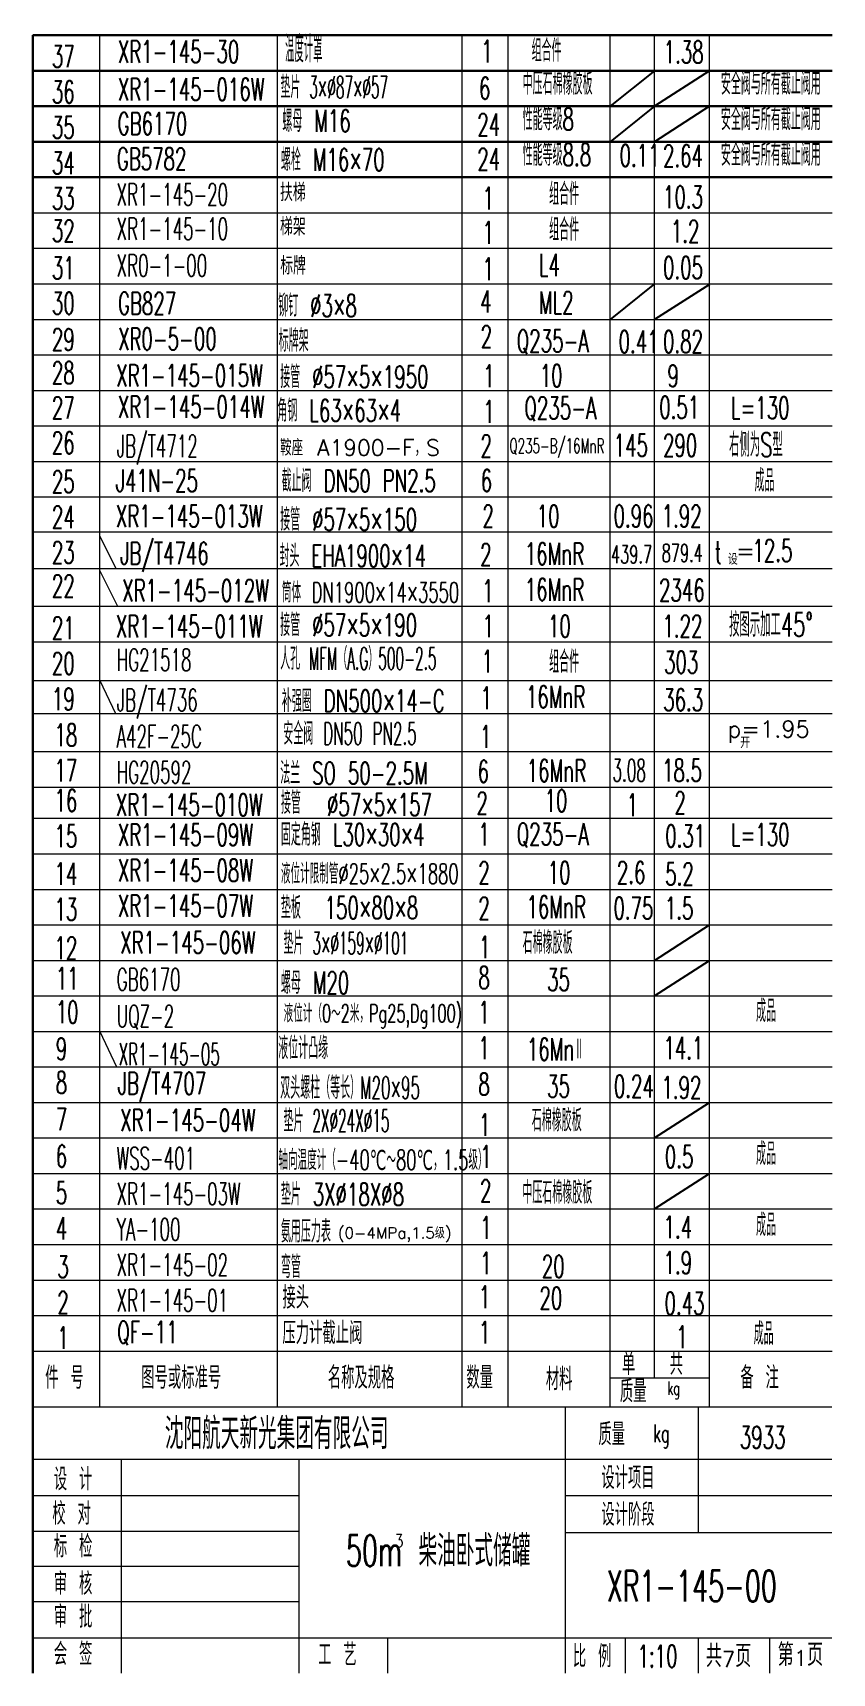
# Model space of a CAD drawing. Header units: millimetres. Extents: x 1189 to 3591, y 347 to 2928.
# Drawn here: x 1651.9 to 1832, y 2558.8 to 2928.3 of the extents above; entities that cross this region are included whole.
import ezdxf

# ---------------------------------------------------------------- set-up
doc = ezdxf.new("R2010")
doc.units = ezdxf.units.MM
doc.layers.add('内图框及标题栏', color=1, linetype='Continuous')
doc.layers.add('粗直线', color=7, linetype='Continuous', lineweight=30)
doc.layers.add('细直线', color=7, linetype='Continuous', lineweight=15)
doc.styles.add('HZ', font='txt', dxfattribs={"bigfont": 'hztxt'})
doc.styles.get("Standard").update_dxf_attribs({"font": 'txt', "bigfont": 'gbcbig.shx'})

msp = doc.modelspace()

# ---------------------------------------------------------------- linework, layer by layer
at = {"color": 7}
for p, q in [((1791.999, 2919.736), (1781.999, 2911.736)), ((1804.389, 2919.736), (1791.999, 2911.736)), ((1791.999, 2911.736), (1781.999, 2903.736)), ((1804.389, 2911.736), (1791.999, 2903.736)), ((1791.999, 2871.736), (1781.999, 2863.734)), ((1804.389, 2871.555), (1791.999, 2863.734))]:
    msp.add_line(p, q, dxfattribs=at)
for p, q in [((1791.999, 2719.347), (1804.389, 2727.347)), ((1791.999, 2711.347), (1804.389, 2719.347)), ((1791.999, 2679.347), (1804.389, 2687.347)), ((1791.999, 2663.347), (1804.389, 2671.347))]:
    msp.add_line(p, q)
at = {"layer": '粗直线', "color": 7}
for p, q in [((1651.939, 2558.786), (1651.939, 2927.736)), ((1651.939, 2927.736), (1832.031, 2927.736)), ((1651.939, 2919.736), (1832.031, 2919.736)), ((1651.939, 2911.736), (1832.031, 2911.736)), ((1651.939, 2903.736), (1832.031, 2903.736)), ((1651.939, 2895.736), (1832.031, 2895.736))]:
    msp.add_line(p, q, dxfattribs=at)
at = {"layer": '细直线', "color": 7}
for p, q in [((1667.056, 2618.786), (1667.056, 2927.736)), ((1707.056, 2618.786), (1707.056, 2927.736)), ((1748.654, 2618.786), (1748.654, 2927.736)), ((1759.056, 2618.786), (1759.056, 2927.736)), ((1781.999, 2618.786), (1781.999, 2927.736)), ((1791.999, 2625.347), (1791.999, 2927.736)), ((1804.389, 2618.786), (1804.389, 2927.736)), ((1651.939, 2887.736), (1832.031, 2887.736)), ((1651.939, 2879.736), (1832.031, 2879.736)), ((1651.939, 2871.736), (1832.031, 2871.736)), ((1651.939, 2863.736), (1832.031, 2863.736)), ((1651.939, 2855.736), (1832.031, 2855.736)), ((1651.939, 2847.736), (1832.031, 2847.736)), ((1651.939, 2839.736), (1832.031, 2839.736)), ((1651.939, 2831.736), (1832.031, 2831.736)), ((1651.939, 2823.736), (1832.031, 2823.736)), ((1651.939, 2815.915), (1832.031, 2815.915)), ((1667.056, 2814.937), (1670.673, 2807.611)), ((1651.939, 2807.605), (1832.031, 2807.605)), ((1667.056, 2807.116), (1671.048, 2799.116)), ((1651.939, 2799.116), (1832.031, 2799.116)), ((1651.939, 2791.116), (1832.031, 2791.116)), ((1652.056, 2782.373), (1832.031, 2782.373)), ((1667.056, 2782.373), (1670.584, 2774.992)), ((1652.056, 2774.992), (1832.031, 2774.992)), ((1652.056, 2766.435), (1832.031, 2766.435)), ((1652.056, 2758.388), (1832.031, 2758.388)), ((1652.056, 2751.347), (1832.031, 2751.347)), ((1652.056, 2743.347), (1832.031, 2743.347)), ((1652.056, 2735.347), (1832.031, 2735.347)), ((1652.056, 2727.347), (1832.031, 2727.347)), ((1652.056, 2719.347), (1832.031, 2719.347)), ((1652.056, 2711.347), (1832.031, 2711.347)), ((1652.056, 2703.347), (1832.031, 2703.347)), ((1667.056, 2703.347), (1670.76, 2695.347)), ((1652.056, 2695.347), (1832.031, 2695.347)), ((1652.056, 2687.347), (1832.031, 2687.347)), ((1652.056, 2679.347), (1832.031, 2679.347)), ((1652.056, 2671.347), (1832.031, 2671.347)), ((1652.056, 2663.347), (1832.031, 2663.347)), ((1652.056, 2655.347), (1832.031, 2655.347)), ((1652.056, 2647.347), (1832.031, 2647.347)), ((1652.056, 2639.347), (1832.031, 2639.347)), ((1652.056, 2631.347), (1832.031, 2631.347)), ((1781.999, 2625.347), (1804.389, 2625.347)), ((1651.939, 2618.786), (1831.913, 2618.786)), ((1771.939, 2558.786), (1771.939, 2618.786)), ((1801.939, 2590.491), (1801.939, 2618.786)), ((1651.939, 2607.031), (1831.913, 2607.031)), ((1671.939, 2558.786), (1671.939, 2606.786)), ((1711.939, 2558.786), (1711.939, 2606.786)), ((1651.939, 2598.786), (1711.939, 2598.786)), ((1771.939, 2598.786), (1831.913, 2598.786)), ((1651.939, 2590.786), (1711.939, 2590.786)), ((1771.939, 2590.491), (1831.913, 2590.491)), ((1651.939, 2582.868), (1711.939, 2582.868)), ((1651.939, 2574.949), (1711.939, 2574.949)), ((1651.939, 2566.786), (1831.913, 2566.786)), ((1731.939, 2558.786), (1731.939, 2566.786)), ((1785.45, 2558.786), (1785.45, 2566.786)), ((1801.939, 2558.786), (1801.939, 2566.786)), ((1817.957, 2558.786), (1817.957, 2566.786))]:
    msp.add_line(p, q, dxfattribs=at)

# ---------------------------------------------------------------- texts
at = {"color": 7, "insert": (1720.668, 2659.203), "char_height": 2.5, "width": 43.15873, "attachment_point": 1}
msp.add_mtext('(0-4MPa,1.5级)', dxfattribs=at)
at = {"char_height": 5.03544, "width": 26.8582, "attachment_point": 1}
for s, insert in [('共{\\H0.6951x;7}页', (1803.557, 2565.183)), ('第{\\H0.6951x;1}页', (1819.739, 2565.463))]:
    msp.add_mtext(s, dxfattribs=dict(at, insert=insert))
at = {"layer": '内图框及标题栏', "color": 7, "width": 0.55}
msp.add_text('XR0-1-00', height=5, dxfattribs=at).set_placement((1670.83, 2873.382))
at = {"layer": '细直线', "color": 7}
for s, height, width, p in [('XR1-145-30', 5, 0.6, (1671.074, 2921.523)), ('温度计罩', 6, 0.35, (1708.786, 2921.623)), ('1', 5, 0.6, (1752.946, 2921.596)), ('组合件', 5, 0.6, (1764.317, 2921.789)), ('1.38', 5, 0.6, (1794.073, 2921.444)), ('37', 5, 0.6, (1656.236, 2920.449)), ('垫片 3×%%C87×%%C57 ', 5, 0.45, (1707.73, 2913.526)), ('中压石棉橡胶板', 5, 0.6, (1762.297, 2914.333)), ('安全阀与所有截止阀用', 5, 0.6, (1806.958, 2914.333)), ('36', 5, 0.6, (1656.236, 2912.449)), ('XR1-145-016W', 5, 0.6, (1671.074, 2913.045)), ('6', 5, 0.6, (1752.472, 2913.311)), ('性能等级8', 5, 0.6, (1762.297, 2906.333)), ('安全阀与所有截止阀用', 5, 0.6, (1806.958, 2906.333)), ('35', 5, 0.6, (1656.236, 2904.449)), ('GB6170', 5, 0.6, (1671.047, 2905.311)), ('螺母 M16', 5, 0.6, (1708.161, 2905.958)), ('24', 5, 0.6, (1752.078, 2905.084)), ('34', 5, 0.6, (1656.236, 2896.449)), ('GB5782', 5, 0.6, (1670.852, 2897.395)), ('螺栓 M16×70', 5, 0.6, (1707.833, 2897.195)), ('24', 5, 0.6, (1752.078, 2897.307)), ('性能等级8.8', 5, 0.6, (1762.297, 2898.333)), ('0.11', 5, 0.6, (1784.136, 2898.14)), ('2.64', 5, 0.6, (1793.914, 2898.079)), ('安全阀与所有截止阀用', 5, 0.6, (1806.958, 2898.333)), ('33', 5, 0.6, (1656.236, 2888.449)), ('XR1-145-20', 5, 0.55, (1670.83, 2889.366)), ('1', 5, 0.6, (1753.242, 2888.51)), ('组合件', 5, 0.6, (1768.273, 2889.48)), ('10.3', 5, 0.6, (1793.914, 2888.782)), ('32', 5, 0.6, (1656.236, 2881.175)), ('XR1-145-10', 5, 0.55, (1670.83, 2881.641)), ('1', 5, 0.6, (1753.242, 2880.785)), ('组合件', 5, 0.6, (1768.273, 2881.48)), ('1.2', 5, 0.6, (1795.685, 2881.057)), ('L4', 5, 0.6, (1765.926, 2873.474)), ('31', 5, 0.6, (1656.236, 2872.798)), ('1', 5, 0.6, (1753.227, 2872.59)), ('0.05', 5, 0.6, (1793.914, 2872.876)), ('30', 5, 0.6, (1656.236, 2864.862)), ('GB827', 5, 0.6, (1671.127, 2864.831)), ('铆钉 %%C3×8', 5, 0.6, (1707.235, 2864.331)), ('4', 5, 0.6, (1752.735, 2865.259)), ('ML2', 5, 0.6, (1765.926, 2864.995)), ('29', 5, 0.6, (1656.236, 2856.706)), ('XR0-5-00', 5, 0.6, (1671.127, 2856.831)), ('标牌架', 5, 0.6, (1707.329, 2856.431)), ('2', 5, 0.6, (1752.831, 2857.362)), ('Q235-A', 5, 0.6, (1760.951, 2856.378)), ('0.41', 5, 0.6, (1783.914, 2856.212)), ('0.82', 5, 0.6, (1793.914, 2856.212)), ('28', 5, 0.6, (1656.236, 2849.211)), ('XR1-145-015W', 5, 0.6, (1670.711, 2848.581)), ('接管 %%C57×5×1950', 5, 0.6, (1707.675, 2848.285)), ('1', 5, 0.6, (1753.391, 2848.482)), ('10', 5, 0.6, (1766.154, 2848.563)), ('9', 5, 0.6, (1794.917, 2848.51)), ('27', 5, 0.6, (1656.236, 2841.316)), ('XR1-145-014W', 5, 0.6, (1671.074, 2841.523)), ('角钢 L63×63×4', 5, 0.6, (1707.03, 2840.703)), ('1', 5, 0.6, (1753.391, 2840.434)), ('Q235-A', 5, 0.6, (1762.676, 2841.271)), ('0.51', 5, 0.6, (1793.07, 2841.418)), ('L=130', 5, 0.6, (1809.194, 2841.305)), ('26', 5, 0.6, (1656.236, 2833.42)), ('JB/T4712', 5, 0.55, (1670.83, 2832.713)), ('145', 5, 0.6, (1782.799, 2832.859)), ('290', 5, 0.6, (1793.914, 2832.859)), ('右侧为S型', 5.3948, 0.6, (1808.806, 2832.782)), ('2', 5, 0.6, (1752.795, 2832.704)), ('Q235-B/16MnR', 3.25939, 0.6, (1759.324, 2833.625)), ('截止阀 DN50 PN2.5', 5, 0.6, (1707.988, 2824.872)), ('成品', 5, 0.6, (1814.548, 2824.93)), ('25', 5, 0.6, (1656.236, 2824.656)), ('J41N-25', 5, 0.6, (1670.647, 2824.899)), ('6', 5, 0.6, (1752.849, 2824.93)), ('24', 5, 0.6, (1656.236, 2816.709)), ('XR1-145-013W', 5, 0.6, (1670.647, 2816.899)), ('接管 %%C57×5×150', 5, 0.6, (1707.675, 2816.154)), ('2', 5, 0.6, (1753.228, 2816.93)), ('10', 5, 0.6, (1765.453, 2816.916)), ('0.96', 5, 0.6, (1782.778, 2816.93)), ('1.92', 5, 0.6, (1793.631, 2816.93)), ('23', 5, 0.6, (1656.236, 2808.709)), ('JB/T4746', 5, 0.6, (1671.639, 2808.517)), ('封头 EHA1900×14', 5, 0.6, (1707.513, 2807.966)), ('2', 5, 0.6, (1752.722, 2808.262)), ('16MnR', 5, 0.6, (1762.771, 2808.418)), ('439.7', 4, 0.6, (1782.2, 2808.796)), ('879.4', 4, 0.6, (1793.621, 2809.116)), ('t', 5, 0.6, (1805.581, 2808.75)), ('12.5', 5, 0.6, (1814.075, 2809.155)), ('22', 5, 0.6, (1656.236, 2801.197)), ('XR1-145-012W', 5, 0.6, (1672.083, 2800.148)), ('筒体 DN1900×14×3550', 4.5, 0.6, (1708.053, 2799.993)), ('1', 5, 0.6, (1753.182, 2800.069)), ('16MnR', 5, 0.6, (1762.771, 2800.371)), ('2346', 5, 0.6, (1793.015, 2800.249)), ('XR1-145-011W', 5, 0.6, (1670.647, 2792.1)), ('接管 %%C57×5×190', 5, 0.6, (1707.675, 2792.392)), ('1', 5, 0.6, (1753.228, 2792.131)), ('10', 5, 0.6, (1767.994, 2792.117)), ('1.22', 5, 0.6, (1793.798, 2792.131)), ('按图示加工45%%D', 5.3948, 0.6, (1808.806, 2792.264)), ('21', 5, 0.6, (1656.236, 2791.731)), ('人孔 MFM（A.G）500-2.5', 5, 0.45, (1707.675, 2784.821)), ('20', 5, 0.6, (1656.236, 2783.731)), ('HG21518', 5, 0.55, (1670.83, 2784.538)), ('1', 5, 0.6, (1753.07, 2784.203)), ('组合件', 5, 0.6, (1768.273, 2784.118)), ('303', 5, 0.6, (1794.16, 2783.997)), ('19', 5, 0.6, (1656.236, 2775.731)), ('JB/T4736', 5, 0.55, (1670.83, 2775.486)), ('补强圈 DN500×14-C', 5, 0.6, (1708.036, 2775.297)), ('1', 5, 0.6, (1752.81, 2775.95)), ('16MnR', 5, 0.6, (1763.029, 2776.201)), ('36.3', 5, 0.6, (1793.963, 2775.539)), ('18', 5, 0.6, (1656.834, 2767.607)), ('A42F-25C', 5, 0.55, (1670.83, 2767.336)), ('安全阀 DN50 PN2.5', 5, 0.5, (1708.371, 2767.933)), ('1', 5, 0.6, (1752.673, 2767.22)), ('17', 5, 0.6, (1656.834, 2759.607)), ('HG20592', 5, 0.55, (1670.83, 2759.215)), ('法兰 SO 50-2.5M', 5, 0.6, (1707.675, 2759.016)), ('6', 5, 0.6, (1752.147, 2759.419)), ('16MnR', 5, 0.6, (1763.208, 2759.576)), ('3.08', 5, 0.5, (1782.54, 2759.648)), ('18.5', 5, 0.6, (1793.701, 2759.648)), ('16', 5, 0.6, (1656.834, 2752.861)), ('XR1-145-010W', 5, 0.6, (1670.658, 2751.89)), ('接管', 5, 0.6, (1707.833, 2752.355)), (' %%C57×5×157', 5, 0.6, (1715.536, 2751.926)), ('2', 5, 0.6, (1751.88, 2752.253)), ('10', 5, 0.6, (1767.234, 2752.806)), ('1', 5, 0.6, (1785.728, 2751.868)), ('2', 5, 0.6, (1796.489, 2752.352)), ('15', 5, 0.6, (1656.834, 2744.861)), ('XR1-145-09W', 5, 0.6, (1671.074, 2745.134)), ('固定角钢 L30×30×4', 5, 0.6, (1707.833, 2745.18)), ('1', 5, 0.6, (1752.315, 2745.231)), ('Q235-A', 5, 0.6, (1760.951, 2745.275)), ('0.31', 5, 0.6, (1794.421, 2744.859)), ('L=130', 5, 0.6, (1809.194, 2745.18)), ('XR1-145-08W', 5, 0.6, (1671.074, 2737.134)), ('14', 5, 0.6, (1656.834, 2736.354)), ('液位计限制管%%C25×2.5×1880', 4.5, 0.6, (1707.833, 2736.625)), ('2', 5, 0.6, (1752.315, 2736.59)), ('10', 5, 0.6, (1767.928, 2736.608)), ('2.6', 5, 0.6, (1783.528, 2736.619)), ('5.2', 5, 0.6, (1794.421, 2736.299)), ('13', 5, 0.6, (1656.834, 2728.354)), ('XR1-145-07W', 5, 0.6, (1671.074, 2729.134)), ('垫板  150×80×8', 5, 0.6, (1707.833, 2728.721)), ('2', 5, 0.6, (1752.315, 2728.59)), ('16MnR', 5, 0.6, (1763.142, 2728.866)), ('0.75', 5, 0.6, (1782.743, 2728.619)), ('1.5', 5, 0.6, (1794.33, 2728.619)), ('12', 5, 0.6, (1656.834, 2719.654)), ('XR1-145-06W', 5, 0.6, (1671.627, 2720.864)), ('垫片 3×%%C159×%%C101', 5, 0.45, (1708.426, 2720.722)), ('1', 5, 0.6, (1752.472, 2719.811)), ('石棉橡胶板', 5, 0.6, (1762.297, 2720.833)), ('11', 5, 0.6, (1657.113, 2712.78)), ('GB6170', 5, 0.55, (1670.83, 2712.565)), ('螺母 M20', 5, 0.6, (1707.833, 2711.808)), ('8', 5, 0.6, (1752.315, 2712.972)), ('35', 5, 0.6, (1767.805, 2712.498)), ('10', 5, 0.6, (1657.113, 2705.21)), ('UQZ-2', 5, 0.55, (1670.83, 2704.267)), ('液位计（0～2米，Pg25,Dg100)', 4, 0.6, (1708.445, 2705.421)), ('1', 5, 0.6, (1752.315, 2705.101)), ('成品', 5, 0.6, (1814.873, 2705.453)), ('9', 5, 0.6, (1657.113, 2696.918)), ('液位计凸缘', 5, 0.6, (1707.226, 2697.101)), ('1', 5, 0.6, (1752.315, 2697.101)), ('16MnⅡ', 5, 0.6, (1763.241, 2696.819)), ('14.1', 5, 0.6, (1794.013, 2697.101)), ('XR1-145-05', 5, 0.5, (1671.265, 2695.707)), ('8', 5, 0.6, (1657.113, 2689.348)), ('JB/T4707', 5, 0.6, (1671.074, 2689.134)), ('双头螺柱（等长）M20×95', 5, 0.5, (1707.675, 2688.155)), ('8', 5, 0.6, (1752.315, 2688.972)), ('35', 5, 0.6, (1767.805, 2688.498)), ('0.24', 5, 0.6, (1782.851, 2688.471)), ('1.92', 5, 0.6, (1793.567, 2688.217)), ('石棉橡胶板', 5, 0.6, (1764.353, 2680.833)), ('7', 5, 0.6, (1657.113, 2681.056)), ('XR1-145-04W', 5, 0.6, (1671.627, 2680.864)), ('垫片 2X%%C24X%%C15', 5, 0.45, (1708.426, 2680.722)), ('1', 5, 0.6, (1752.472, 2679.811)), ('6', 5, 0.6, (1657.113, 2672.765)), ('WSS-401', 5, 0.55, (1670.83, 2672.267)), ('轴向温度计（-40℃～80℃，1.5级）', 4.5, 0.6, (1707.255, 2672.159)), ('1', 5, 0.6, (1752.72, 2672.636)), ('0.5', 5, 0.6, (1794.33, 2672.619)), ('成品', 5, 0.6, (1814.873, 2673.267)), ('5', 5, 0.6, (1657.113, 2664.473)), ('XR1-145-03W', 5, 0.55, (1670.83, 2664.267)), ('垫片 3X%%C18X%%C8 ', 5, 0.6, (1707.833, 2664.153)), ('2', 5, 0.6, (1752.684, 2664.957)), ('中压石棉橡胶板', 5, 0.6, (1762.229, 2664.549)), ('4', 5, 0.6, (1657.113, 2656.473)), ('YA-100', 5, 0.55, (1670.83, 2656.267)), ('氨用压力表', 5, 0.6, (1707.833, 2655.808)), ('1', 5, 0.6, (1752.72, 2656.636)), ('1.4', 5, 0.6, (1794.035, 2656.758)), ('成品', 5, 0.6, (1814.873, 2657.267)), ('XR1-145-02', 5, 0.55, (1670.83, 2648.267)), ('弯管', 5, 0.6, (1707.833, 2647.808)), ('1', 5, 0.6, (1752.72, 2648.636)), ('1.9', 5, 0.6, (1794.035, 2648.758)), ('3', 5, 0.6, (1657.462, 2647.811)), ('20', 5, 0.6, (1766.612, 2647.92)), ('1', 5, 0.6, (1752.428, 2641.026)), ('20', 5, 0.6, (1766.082, 2640.774)), ('2', 5, 0.6, (1657.462, 2639.811)), ('XR1-145-01', 5, 0.55, (1670.83, 2640.267)), ('0.43', 5, 0.6, (1794.264, 2639.603)), ('成品', 5, 0.6, (1814.343, 2632.774)), ('1', 5, 0.6, (1657.462, 2631.811)), ('1', 5, 0.6, (1752.428, 2633.026)), ('1', 5, 0.6, (1796.869, 2632.017)), ('3933', 5, 0.6, (1811.221, 2609.422)), ('3', 3, 0.8, (1733.372, 2587.077))]:
    msp.add_text(s, height=height, dxfattribs=dict(at, width=width)).set_placement(p)
at = {"layer": '细直线', "color": 7, "style": 'HZ', "width": 0.6}
for s, height, p in [('接头', 5, (1708.183, 2640.913)), ('压力计截止阀', 5, (1708.183, 2632.913)), ('QF-11', 5, (1670.948, 2633.113)), ('单', 5, (1784.673, 2625.929)), ('共', 5, (1795.412, 2625.998)), ('件 号', 5, (1654.731, 2622.852)), ('图号或标准号', 5, (1676.372, 2622.852)), ('名称及规格', 5, (1718.401, 2622.852)), ('数量', 5, (1749.629, 2622.852)), ('材料', 5, (1767.526, 2622.528)), ('备 注', 5, (1811.334, 2622.852)), ('质量', 5, (1784.201, 2619.769)), ('kg', 3, (1794.918, 2621.475)), ('沈阳航天新光集团有限公司', 7, (1681.679, 2609.253)), ('质量', 5, (1779.37, 2610.113)), ('kg', 4, (1791.724, 2610.818)), ('设 计', 5, (1656.679, 2599.973)), ('设计项目', 5, (1780.019, 2600.309)), ('校 对', 5, (1656.342, 2592.24)), ('设计阶段', 5, (1780.019, 2592.013)), ('标 检', 5, (1656.679, 2584.844)), (' 50m 柴油卧式储罐', 7, (1718.746, 2582.858)), ('审 核', 5, (1656.679, 2576.439)), ('XR1-145-00', 7, (1781.212, 2574.915)), ('审 批', 5, (1656.679, 2569.007)), ('会 签', 5, (1656.679, 2560.602)), ('工 艺', 5, (1716.226, 2560.439)), ('比 例', 5, (1773.61, 2560.103)), ('1:10', 5, (1788.181, 2560.103))]:
    msp.add_text(s, height=height, dxfattribs=at).set_placement(p)
at = {"layer": '细直线', "color": 7, "attachment_point": 1}
for s, insert, char_height, width in [('扶梯', (1707.642, 2894.355), 4, 54.66667), ('梯架', (1707.642, 2886.63), 4, 54.66667), ('标牌', (1707.695, 2877.831), 4, 54.66667), ('鞍座 A1900-F，S', (1707.642, 2836.642), 3.6, 68.96825), ('设', (1808.522, 2810.979), 2.5, 2.25785), ('=', (1810.312, 2813.532), 3.9, 10.68417), ('p=1.95', (1808.501, 2773.333), 3.75, 41.4634), ('开', (1811.297, 2769.673), 2.5, 2.67963)]:
    msp.add_mtext(s, dxfattribs=dict(at, insert=insert, char_height=char_height, width=width))

doc.saveas('drawing.dxf')
